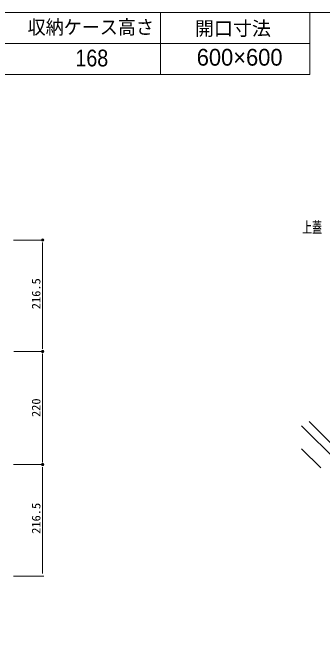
# Model space of a CAD drawing. Units: millimetres, scale not verified. Extents: x -2000 to 2000, y -1385 to 1385.
# Drawn here: x -876 to -274, y 159 to 1385 of the extents above; entities that cross this region are included whole.
import ezdxf
from ezdxf.enums import TextEntityAlignment as Align

# ---------------------------------------------------------------- set-up
doc = ezdxf.new("R2010")
doc.units = ezdxf.units.MM
doc.header["$LTSCALE"] = 10
doc.header["$PDMODE"] = 32
doc.header["$PDSIZE"] = 5
for name, color, linetype, lineweight in [('0-0_zumenwaku', 6, 'Continuous', 9), ('0-1_sunpou', 1, 'Continuous', 9), ('0-3_DEFPOINTS', 7, 'Continuous', 9), ('0-5_moji', 2, 'Continuous', 9), ('0-6_HATCH', 3, 'Continuous', 9)]:
    doc.layers.add(name, color=color, linetype=linetype, lineweight=lineweight)
doc.styles.add('ＭＳ ゴシック', font='')
doc.styles.add('ＭＳ Ｐゴシック', font='')
doc.styles.get('ＭＳ ゴシック').set_extended_font_data('MS Gothic')
doc.styles.get('ＭＳ Ｐゴシック').set_extended_font_data('MS PGothic')

msp = doc.modelspace()

# ---------------------------------------------------------------- linework, layer by layer
at = {"layer": '0-0_zumenwaku'}
for p, q in [((-588.69, 1384.96), (-588.69, 1264.96)), ((-298.14, 1384.96), (-298.14, 1264.96)), ((-298.14, 1324.96), (-1999.77, 1324.96)), ((-1999.77, 1264.96), (-298.14, 1264.96))]:
    msp.add_line(p, q, dxfattribs=at)
msp.add_lwpolyline([(-1999.77, -1385.04), (2000.23, -1385.04), (2000.23, 1384.96), (-1999.77, 1384.96)], close=True, dxfattribs=at)
at = {"layer": '0-1_sunpou'}
for p, q in [((-874.69, 943.04), (-815.41, 943.04)), ((-817.91, 731.54), (-817.91, 938.04)), ((-874.29, 726.54), (-815.41, 726.54)), ((-874.29, 726.54), (-815.41, 726.54)), ((-817.91, 511.54), (-817.91, 721.54)), ((-874.69, 506.54), (-815.41, 506.54)), ((-874.69, 506.54), (-815.41, 506.54)), ((-817.91, 295.04), (-817.91, 501.54)), ((-874.69, 290.04), (-815.41, 290.04))]:
    msp.add_line(p, q, dxfattribs=at)
at = {"layer": '0-3_DEFPOINTS'}
for p in [(-817.91, 943.04), (-817.91, 726.54), (-817.91, 506.54)]:
    msp.add_point(p, dxfattribs=at)
at = {"layer": '0-6_HATCH'}
for p, q in [((-299.52, 590.03), (-215.22, 505.73)), ((-313.96, 582.02), (-231.97, 500.03)), ((-313.96, 537.12), (-276.87, 500.03))]:
    msp.add_line(p, q, dxfattribs=at)

# ---------------------------------------------------------------- texts
at = {"layer": '0-1_sunpou', "color": 3, "style": 'ＭＳ ゴシック', "width": 0.65}
msp.add_text('上蓋', height=21.63, dxfattribs=at).set_placement((-312.68, 950.33), align=Align.BOTTOM_LEFT)
at = {"layer": '0-1_sunpou', "color": 2, "style": 'ＭＳ ゴシック', "width": 1.05}
for s, p in [('216.5', (-817.17, 808.54)), ('220', (-817.17, 599.04)), ('216.5', (-817.17, 372.04))]:
    msp.add_text(s, height=16.86, rotation=90, dxfattribs=at).set_placement(p, align=Align.BOTTOM_LEFT)
at = {"layer": '0-5_moji', "style": 'ＭＳ Ｐゴシック'}
for s, height, width, p in [('収納ケース高さ', 27.11, 0.95, (-847.15, 1334.98)), ('168', 32.55, 0.9, (-754.27, 1270.64))]:
    msp.add_text(s, height=height, dxfattribs=dict(at, width=width)).set_placement(p, align=Align.BOTTOM_LEFT)
for s, height, p in [('開口寸法', 27.13, (-521.75, 1332.42)), ('600×600', 32.55, (-518.05, 1272.11))]:
    msp.add_text(s, height=height, dxfattribs=at).set_placement(p, align=Align.BOTTOM_LEFT)

doc.saveas('drawing.dxf')
